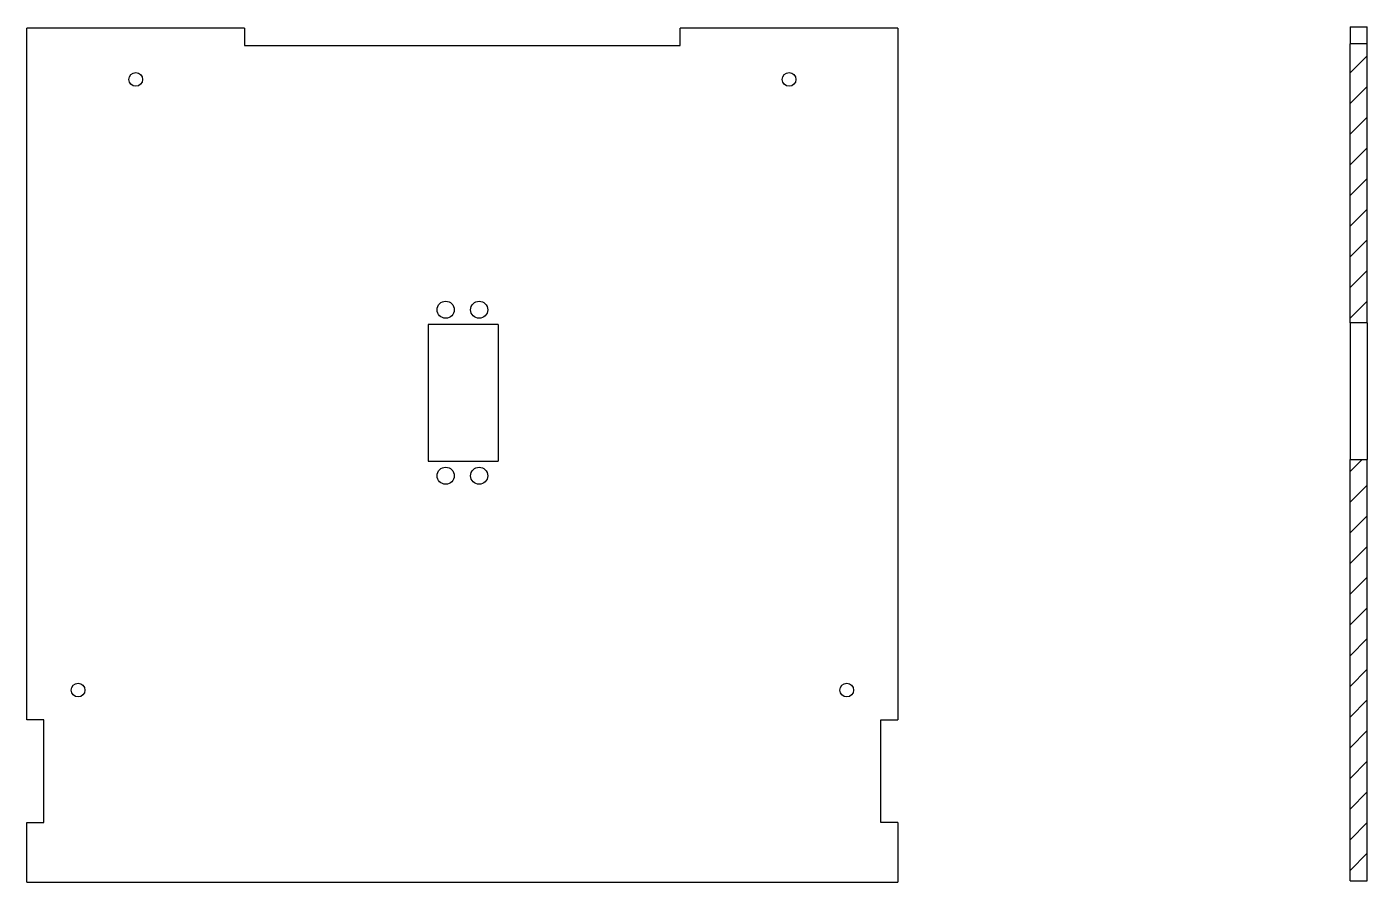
# Model space of a CAD drawing. Header units: millimetres. Extents: x 302 to 694, y 182 to 432.
import ezdxf

# ---------------------------------------------------------------- set-up
doc = ezdxf.new("R2010")
doc.units = ezdxf.units.MM
doc.layers.add('NetDam', color=7, linetype='Continuous', lineweight=35)
pattern_1 = [(45, (95.4576, -58.502), (-4.4877, 4.4877), [])]

msp = doc.modelspace()

# ---------------------------------------------------------------- hatches: boundary and pattern name
at = {"layer": 'NetDam', "linetype": 'Continuous', "lineweight": 18}
h = msp.add_hatch(dxfattribs=at)
h.set_pattern_fill('ANSI31', scale=50.772516, style=0)
h.set_pattern_definition(pattern_1)
h.paths.add_polyline_path([(689.07, 345.25), (694.07, 345.25), (694.07, 426.91), (689.07, 426.91)], flags=0)
h = msp.add_hatch(dxfattribs=at)
h.set_pattern_fill('ANSI31', scale=50.772516, style=0)
h.set_pattern_definition(pattern_1)
h.paths.add_polyline_path([(689.07, 305.28), (689.07, 182.04), (694.07, 182.04), (694.07, 305.28)], flags=0)

# ---------------------------------------------------------------- linework, layer by layer
at = {"layer": 'NetDam', "color": 7, "linetype": 'Continuous', "lineweight": 25}
for p, q in [((301.94, 229.09), (301.94, 431.48)), ((365.66, 431.48), (301.94, 431.48)), ((365.66, 431.48), (365.66, 426.48)), ((493.09, 426.48), (493.09, 431.48)), ((556.8, 431.48), (493.09, 431.48)), ((556.8, 431.48), (556.8, 229.09)), ((689.07, 431.91), (694.07, 431.91)), ((689.07, 431.91), (689.07, 426.91)), ((694.07, 426.91), (694.07, 431.91)), ((365.66, 426.48), (493.09, 426.48)), ((689.07, 345.25), (689.07, 426.91)), ((694.07, 426.91), (689.07, 426.91)), ((694.07, 345.25), (694.07, 426.91)), ((694.07, 345.25), (689.07, 345.25)), ((689.07, 345.25), (689.07, 305.28)), ((694.07, 345.25), (694.07, 305.28)), ((439.87, 344.83), (419.38, 344.83)), ((419.38, 344.83), (419.38, 304.85)), ((439.87, 344.83), (439.87, 304.85)), ((419.38, 304.85), (439.87, 304.85)), ((689.07, 305.28), (694.07, 305.28)), ((689.07, 182.04), (689.07, 305.28)), ((694.07, 182.04), (694.07, 305.28)), ((306.94, 229.09), (301.94, 229.09)), ((306.94, 199.11), (306.94, 229.09)), ((551.81, 229.09), (556.8, 229.09)), ((551.81, 199.11), (551.81, 229.09)), ((301.94, 181.62), (301.94, 199.11)), ((301.94, 199.11), (306.94, 199.11)), ((556.8, 199.11), (551.81, 199.11)), ((556.8, 199.11), (556.8, 181.62)), ((301.94, 181.62), (556.8, 181.62)), ((689.07, 182.04), (694.07, 182.04))]:
    msp.add_line(p, q, dxfattribs=at)
for centre, radius in [((333.8, 416.49), 2), ((524.95, 416.49), 2), ((424.48, 349.12), 2.5), ((434.27, 349.12), 2.5), ((424.48, 300.55), 2.5), ((434.27, 300.55), 2.5), ((316.93, 237.84), 2), ((541.81, 237.84), 2)]:
    msp.add_circle(centre, radius, dxfattribs=at)

doc.saveas('drawing.dxf')
